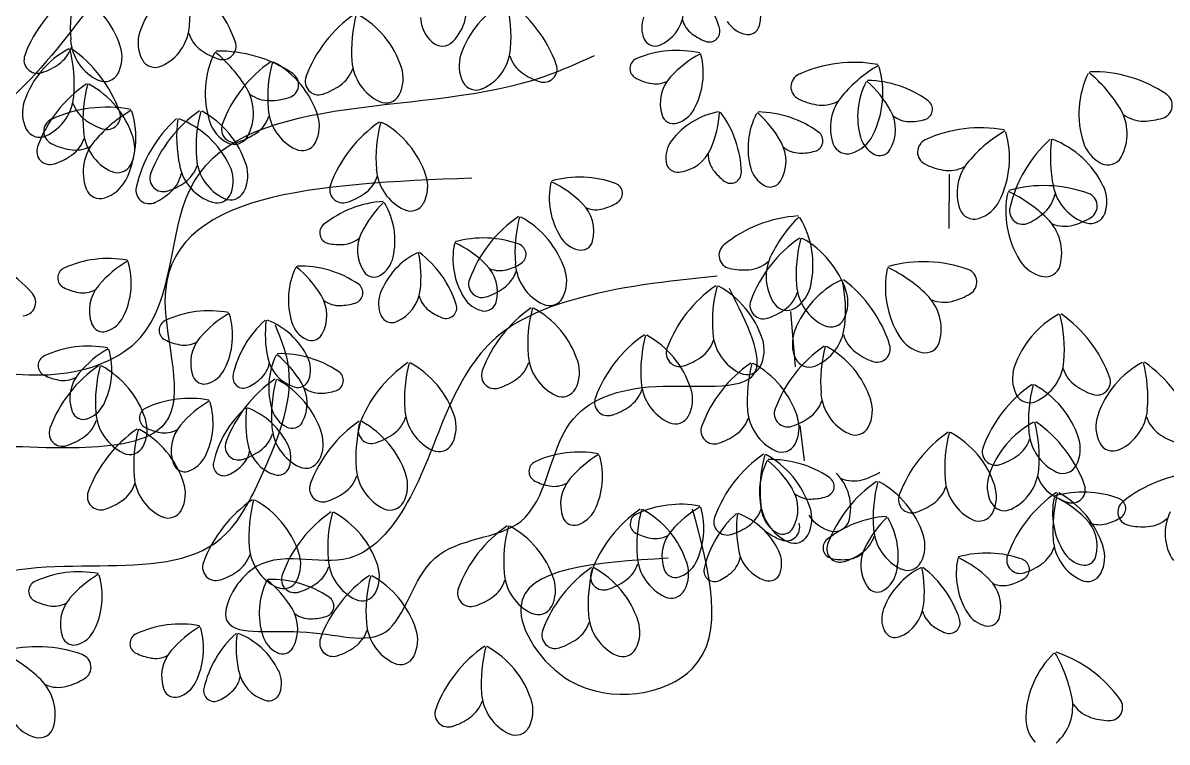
# Model space of a CAD drawing. Header units: millimetres. Extents: x 87938 to 265635, y 330093 to 434310.
# Drawn here: x 136387 to 137408, y 385046 to 385687 of the extents above; entities that cross this region are included whole.
import ezdxf

# ---------------------------------------------------------------- set-up
doc = ezdxf.new("R2010")
doc.units = ezdxf.units.MM

# ---------------------------------------------------------------- blocks, each defined once
blk = doc.blocks.new('A$C375B4AEE')
for p, q in [((8742.3, 3980.8), (8742.6, 4029)), ((8600.9, 3906.8), (8604.9, 3857.2)), ((8609, 3805), (8613, 3773.5))]:
    blk.add_line(p, q)
for centre, radius, start, end in [((8100.1, 4129.4), 83.7, 118.3446, 161.4923), ((7938.7, 4171.7), 126.8, 355.2805, 14.4133), ((7995.7, 4107.2), 117.2, 19.925, 55.2007), ((8448.1, 4130.9), 93.8, 17.7118, 52.9875), ((8539.5, 4170.4), 34.7, 345.1277, 45.5062), ((8028, 4094.3), 117.2, 124.4099, 159.6857), ((8085.5, 4158.4), 126.8, 165.1974, 184.3302), ((7923.7, 4117.3), 83.7, 18.1183, 61.2661), ((8268.6, 4177.4), 43.4, 316.0732, 16.4517), ((8386.3, 4109.2), 83.7, 118.3446, 161.4923), ((8224.8, 4151.5), 126.8, 355.2805, 14.4133), ((8281.8, 4087), 117.2, 19.925, 55.2007), ((8278.7, 4075.3), 117.2, 124.4099, 159.6857), ((8336.2, 4139.4), 126.8, 165.1974, 184.3302), ((8174.4, 4098.3), 83.7, 18.1183, 61.2661), ((8302.6, 4170.3), 31.8, 182.6635, 228.079), ((8493.5, 4160.1), 25.4, 159.2791, 204.6945), ((8470.8, 4176.1), 34.7, 292.6888, 353.0673), ((8527.2, 4173.1), 23.7, 195.4903, 232.3299), ((8566, 4178.6), 25.4, 211.718, 257.1334), ((8050.9, 4145.9), 31.8, 161.4923, 206.9078), ((8021.8, 4164.8), 43.4, 294.902, 355.2805), ((8092.5, 4163.7), 29.6, 197.7034, 234.5431), ((8541.6, 4191.6), 47.1, 232.3299, 249.2171), ((8528.3, 4156.5), 9.54, 248.7821, 17.7116), ((8562.7, 4164.3), 10.7, 257.1335, 345.1275), ((7931.5, 4151.5), 29.6, 305.0674, 341.9073), ((8002.2, 4152.1), 43.4, 184.3302, 244.7087), ((7973, 4133.4), 31.8, 332.7028, 18.1184), ((8094.6, 4143.1), 11.9, 250.9954, 19.925), ((8290.2, 4156.6), 13.3, 228.0789, 316.0734), ((8480, 4154), 10.7, 204.6944, 292.6888), ((7929.3, 4130.9), 11.9, 159.6854, 288.6153), ((7997, 4067.2), 83.7, 118.3446, 161.4924), ((7835.5, 4109.4), 126.8, 355.2805, 14.4133), ((7892.5, 4044.9), 117.2, 19.925, 55.2007), ((8034.5, 4137.6), 13.3, 206.9076, 294.9022), ((8109.5, 4187.6), 58.9, 234.5431, 251.4304), ((8162.7, 4101.1), 83.7, 154.4733, 197.621), ((8007.4, 4040), 126.8, 31.4092, 50.542), ((8091.5, 4021.6), 117.2, 56.0537, 91.3294), ((8337.1, 4125.7), 31.8, 161.4923, 206.9078), ((8308, 4144.6), 43.4, 294.902, 355.2806), ((8378.7, 4143.5), 29.6, 197.7035, 234.543), ((8467.1, 4123.3), 9.54, 112.6683, 241.5979), ((8499.6, 4045.6), 93.8, 77.3926, 112.6683), ((8568.4, 4047), 101.5, 118.18, 137.3128), ((8456.1, 4119.2), 66.9, 331.1009, 14.2488), ((7914.7, 4175.5), 58.9, 288.1803, 305.0675), ((8204, 4032.8), 117.2, 124.4099, 159.6857), ((8261.5, 4096.9), 126.8, 165.1974, 184.3302), ((8099.7, 4055.7), 83.7, 18.1183, 61.2661), ((8182.3, 4132.5), 29.6, 305.0674, 341.9073), ((8253, 4133.1), 43.4, 184.3302, 244.7086), ((8223.7, 4114.4), 31.8, 332.7028, 18.1184), ((8380.8, 4122.9), 11.9, 250.9956, 19.9253), ((8657.2, 4011.6), 117.2, 79.5426, 114.8184), ((8743.1, 4016.5), 126.8, 120.3301, 139.4629), ((8599.4, 4101.5), 83.7, 333.251, 16.3988), ((7989.4, 4125), 13.3, 244.7085, 332.7027), ((8150.3, 4108.9), 11.9, 287.1241, 56.0536), ((8180, 4111.8), 11.9, 159.6855, 288.6153), ((8320.6, 4117.4), 13.3, 206.908, 294.902), ((8395.7, 4167.4), 58.9, 234.5431, 251.4304), ((8485.3, 4156.2), 47.1, 241.163, 258.0502), ((8480.4, 4133.3), 23.7, 258.0502, 294.8898), ((8519.3, 4092.2), 34.7, 137.3129, 197.6912), ((8613, 4107.1), 11.9, 114.8184, 243.748), ((8727.5, 4080.3), 66.9, 152.3232, 195.4709), ((8601.5, 4036.1), 101.5, 29.2591, 48.3919), ((8668.2, 4018.8), 93.8, 53.9036, 89.1793), ((8941.6, 4082.8), 83.7, 154.4733, 197.621), ((8786.3, 4021.7), 126.8, 31.4092, 50.542), ((8870.4, 4003.2), 117.2, 56.0537, 91.3294), ((8039.4, 4013), 117.2, 124.4099, 159.6857), ((8096.8, 4077.1), 126.8, 165.1974, 184.3302), ((7935.1, 4036), 83.7, 18.1183, 61.2661), ((8078.6, 4083.5), 43.4, 331.0307, 31.4092), ((8165.4, 4156.5), 58.9, 288.1803, 305.0675), ((7947.8, 4083.7), 31.8, 161.4924, 206.9078), ((7918.7, 4102.6), 43.4, 294.902, 355.2805), ((7989.3, 4101.5), 29.6, 197.7034, 234.5431), ((8136.3, 4124.3), 29.6, 233.8321, 270.6718), ((8136, 4153.6), 58.9, 270.6718, 287.559), ((8240.1, 4105.9), 13.3, 244.7086, 332.7027), ((8634.1, 4149), 58.9, 243.313, 260.2002), ((8629.1, 4120.2), 29.6, 260.2002, 297.0399), ((8679.7, 4070.7), 43.4, 139.4629, 199.8414), ((8717.8, 4086.9), 9.54, 284.9741, 53.9032), ((8929.2, 4090.5), 11.9, 287.1241, 56.0536), ((7991.1, 3971.6), 117.2, 79.5427, 114.8184), ((8077.1, 3976.6), 126.8, 120.3301, 139.4629), ((7991.5, 4080.8), 11.9, 250.9954, 19.9249), ((7933.4, 4061.5), 83.7, 333.251, 16.3988), ((8140.2, 3988.8), 117.2, 124.4099, 159.6857), ((8197.6, 4053), 126.8, 165.1974, 184.3302), ((8035.9, 4011.8), 83.7, 18.1183, 61.2661), ((8107.6, 4090), 29.6, 305.0674, 341.9073), ((8178.3, 4090.6), 43.4, 184.3302, 244.7086), ((8149, 4071.9), 31.8, 332.7028, 18.1184), ((8496.4, 4084.9), 10.7, 197.6911, 285.6853), ((8548.2, 4018.7), 66.9, 99.8843, 143.0322), ((8492.5, 4099.1), 25.4, 285.6855, 331.101), ((8436.3, 4091.7), 101.5, 336.8202, 355.953), ((8463.2, 4028.3), 93.8, 1.4647, 36.7405), ((8629.8, 4052.2), 66.9, 152.3232, 195.4709), ((8503.8, 4008.1), 101.5, 29.2591, 48.3919), ((8570.5, 3990.8), 93.8, 53.9036, 89.1793), ((8659.7, 4068.8), 34.7, 328.8807, 29.2591), ((8707.1, 4099.6), 23.7, 231.6821, 268.5218), ((8857.5, 4065.2), 43.4, 331.0307, 31.4092), ((8915.3, 4106), 29.6, 233.8321, 270.6718), ((7946.9, 4067.2), 11.9, 114.8186, 243.7479), ((8006.3, 4125.3), 58.9, 234.5431, 251.4303), ((8131.8, 3991.5), 117.2, 131.9815, 167.2572), ((8180.3, 4062.6), 126.8, 172.7689, 191.9017), ((8025.3, 4000.5), 83.7, 25.6899, 68.8377), ((8113.3, 4085.4), 31.8, 197.6211, 243.0365), ((8105.3, 4069.3), 11.9, 159.6855, 288.6153), ((8300.5, 3978.9), 117.2, 124.4099, 159.6857), ((8358, 4043), 126.8, 165.1974, 184.3302), ((8196.2, 4001.9), 83.7, 18.1183, 61.2661), ((8707.7, 4123.1), 47.1, 268.5218, 285.409), ((8770.1, 3953.3), 117.2, 79.5426, 114.8184), ((8914.9, 4135.3), 58.9, 270.6718, 287.559), ((7931.3, 4075.3), 13.3, 206.9079, 294.9019), ((7942.9, 4070.2), 29.6, 305.0674, 341.9073), ((8013.6, 4070.8), 43.4, 184.3302, 244.7087), ((7984.4, 4052.1), 31.8, 332.7028, 18.1184), ((8104.9, 4069), 13.3, 243.0365, 331.0308), ((8090.7, 4114), 58.9, 288.1803, 305.0675), ((8620.1, 4058.8), 9.54, 284.9741, 53.9032), ((8645.8, 4078.1), 31.8, 287.8356, 333.2509), ((8687.5, 4069.2), 25.4, 195.4709, 240.8865), ((8856, 3958.2), 126.8, 120.3301, 139.4629), ((8712.3, 4043.2), 83.7, 333.251, 16.3988), ((8910.7, 3973.1), 117.2, 131.9815, 167.2572), ((8959.2, 4044.2), 126.8, 172.7689, 191.9017), ((8804.2, 3982.1), 83.7, 25.6899, 68.8377), ((7940.7, 4049.6), 11.9, 159.6854, 288.6153), ((7968.1, 4109.1), 58.9, 243.313, 260.2002), ((7963.1, 4080.2), 29.6, 260.2003, 297.04), ((8013.6, 4030.8), 43.4, 139.4629, 199.8414), ((8165.4, 4063.4), 13.3, 244.7086, 332.7027), ((8515, 4043.7), 25.4, 143.0322, 188.4475), ((8497.7, 4065.4), 34.7, 276.4418, 336.8203), ((8562.1, 4040.7), 34.7, 328.8807, 29.2591), ((8609.4, 4071.6), 23.7, 231.6821, 268.5218), ((8651.4, 4060.5), 13.3, 199.8412, 287.8355), ((8680.3, 4056.3), 10.7, 240.8864, 328.8807), ((8725.9, 4048.9), 11.9, 114.8184, 243.748), ((8892.2, 4067.1), 31.8, 197.6211, 243.0365), ((7926.1, 4094.2), 58.9, 288.1803, 305.0675), ((8114.4, 4046.7), 43.4, 184.3302, 244.7086), ((8500.4, 4041.5), 10.7, 188.4475, 276.4419), ((8551.1, 4046.7), 23.7, 179.2434, 216.083), ((8610, 4095), 47.1, 268.5218, 285.409), ((8792.6, 4012.5), 43.4, 139.4629, 199.8414), ((8883.8, 4050.6), 13.3, 243.0365, 331.0308), ((8000.8, 4043.7), 13.3, 244.7085, 332.7027), ((8041.5, 4025.4), 11.9, 159.6855, 288.6153), ((8028.6, 4035.4), 29.6, 312.6391, 349.4788), ((8098.6, 4045.4), 43.4, 191.9017, 252.2802), ((8043.7, 4046), 29.6, 305.0674, 341.9073), ((8072.1, 4023), 31.8, 340.2745, 25.6899), ((8085.2, 4028), 31.8, 332.7028, 18.1184), ((8274.8, 4036.7), 43.4, 184.3302, 244.7086), ((8570, 4060.5), 47.1, 216.0828, 232.9701), ((8547.4, 4030.5), 9.54, 232.5351, 1.4645), ((8589.8, 4041.2), 25.4, 195.4709, 240.8865), ((8747, 4090.8), 58.9, 243.313, 260.2002), ((8742, 4061.9), 29.6, 260.2002, 297.0399), ((7979.7, 4038.2), 31.8, 287.8356, 333.2509), ((8026.9, 4070), 58.9, 288.1803, 305.0675), ((8201.8, 4015.4), 11.9, 159.6855, 288.6153), ((8204.1, 4036.1), 29.6, 305.0674, 341.9073), ((8245.5, 4018), 31.8, 332.7028, 18.1184), ((8452.6, 4008.3), 66.9, 168.5702, 211.718), ((8344, 3930.6), 101.5, 45.5061, 64.6389), ((8412.8, 3932.6), 93.8, 70.1507, 105.4264), ((8441.4, 4011.9), 9.54, 301.2212, 70.151), ((8582.6, 4028.3), 10.7, 240.8864, 328.8807), ((7985.4, 4020.6), 13.3, 199.8412, 287.8356), ((8029.1, 4014.7), 11.9, 167.2572, 296.1868), ((8008.8, 4057), 58.9, 295.7519, 312.6391), ((8089.5, 4016.8), 13.3, 252.2802, 340.2746), ((8101.6, 4019.5), 13.3, 244.7086, 332.7027), ((8187.2, 4060.1), 58.9, 288.1803, 305.0675), ((8876.4, 3996.2), 83.7, 168.5702, 211.718), ((8740.7, 3899.1), 126.8, 45.5061, 64.639), ((8826.7, 3901.7), 117.2, 70.1507, 105.4264), ((8807.5, 4017.1), 29.6, 312.6391, 349.4788), ((8877.5, 4027), 43.4, 191.9017, 252.2802), ((8862.4, 4000.7), 11.9, 301.2209, 70.1507), ((8851, 4004.6), 31.8, 340.2745, 25.6899), ((8243.5, 3911.2), 93.8, 93.6396, 128.9153), ((8309.2, 3931.7), 101.5, 134.4271, 153.5599), ((8181.2, 3969.7), 66.9, 347.348, 30.4958), ((8261.9, 4009.5), 13.3, 244.7086, 332.7027), ((8390.8, 3978.2), 34.7, 345.1275, 45.5061), ((8427.6, 4021.1), 23.7, 247.9292, 284.7688), ((8421.7, 4043.8), 47.1, 284.7688, 301.656), ((8758.7, 4019.8), 31.8, 287.8356, 333.2509), ((8808, 3996.3), 11.9, 167.2572, 296.1869), ((8424.5, 3894.6), 117.2, 124.4099, 159.6857), ((8481.9, 3958.7), 126.8, 165.1974, 184.3302), ((8320.2, 3917.5), 83.7, 18.1183, 61.2661), ((8615, 3874.9), 117.2, 93.6396, 128.9153), ((8697.2, 3900.6), 126.8, 134.4271, 153.5598), ((8537.1, 3948), 83.7, 347.348, 30.4957), ((8764.3, 4002.3), 13.3, 199.8412, 287.8355), ((8787.7, 4038.7), 58.9, 295.7519, 312.6391), ((8799.1, 3958.7), 43.4, 345.1278, 45.5062), ((8837.7, 4040.6), 58.9, 284.7688, 301.656), ((8868.4, 3998.4), 13.3, 252.2802, 340.2746), ((8190.6, 3976.7), 9.54, 128.9152, 257.845), ((8845.2, 4012.3), 29.6, 247.9291, 284.7688), ((8200.6, 3990), 23.7, 274.2972, 311.137), ((8249.4, 3961.5), 34.7, 153.5599, 213.9383), ((8326.9, 3878.4), 93.8, 70.1506, 105.4264), ((8417.3, 3986.4), 25.4, 211.7181, 257.1334), ((8414, 3972.1), 10.7, 257.1335, 345.1276), ((8675.2, 3875.5), 117.2, 124.4099, 159.6857), ((8732.6, 3939.7), 126.8, 165.1974, 184.3302), ((8570.9, 3898.5), 83.7, 18.1183, 61.2661), ((7836.7, 3845.6), 117.2, 41.0962, 76.3719), ((8198.8, 4013.4), 47.1, 257.41, 274.2972), ((8297.6, 3899), 66.9, 116.1313, 159.2791), ((8169.9, 3937.7), 101.5, 353.0673, 12.2001), ((8213.4, 3884.4), 93.8, 17.7118, 52.9875), ((8366.7, 3954), 66.9, 168.5702, 211.718), ((8258.1, 3876.3), 101.5, 45.5061, 64.6389), ((8355.5, 3957.6), 9.54, 301.2212, 70.151), ((8548.9, 3956.8), 11.9, 128.9153, 257.8448), ((7992.4, 3860.1), 93.8, 79.5426, 114.8184), ((8061.2, 3864.1), 101.5, 120.3301, 139.4629), ((7946.2, 3932), 66.9, 333.251, 16.3988), ((8221.7, 3960.6), 25.4, 301.9326, 347.3479), ((8304.8, 3923.9), 34.7, 345.1275, 45.5061), ((8335.7, 3989.5), 47.1, 284.7688, 301.656), ((8398.7, 3952.4), 43.4, 184.3302, 244.7086), ((8561.4, 3973.4), 29.6, 274.2973, 311.1369), ((8622.4, 3937.7), 43.4, 153.5597, 213.9382), ((8719.3, 3833.8), 117.2, 70.1507, 105.4264), ((8832.3, 3968.9), 31.8, 211.718, 257.1334), ((7957, 3936.6), 9.54, 114.8181, 243.7479), ((8220, 3917.1), 66.9, 154.4732, 197.621), ((8095.7, 3868.2), 101.5, 31.4092, 50.542), ((8163, 3853.4), 93.8, 56.0537, 91.3294), ((8229.5, 3948), 10.7, 213.9386, 301.9326), ((8341.7, 3966.8), 23.7, 247.9291, 284.7688), ((8328, 3951.8), 29.6, 305.0675, 341.9072), ((8369.5, 3933.7), 31.8, 332.7029, 18.1183), ((8559.2, 4002.6), 58.9, 257.41, 274.2972), ((8769, 3928.4), 83.7, 168.5702, 211.718), ((8633.2, 3831.3), 126.8, 45.5061, 64.639), ((8755, 3932.9), 11.9, 301.2209, 70.1507), ((8828.2, 3951), 13.3, 257.1334, 345.1277), ((7974, 3970.1), 47.1, 243.313, 260.2002), ((8010.4, 3907.4), 34.7, 139.4629, 199.8413), ((8210, 3923.3), 9.54, 287.1242, 56.0536), ((8325.7, 3931.1), 11.9, 159.6858, 288.6153), ((8311.2, 3975.7), 58.9, 288.1803, 305.0675), ((8600.5, 3833), 117.2, 124.4099, 159.6857), ((8657.9, 3897.2), 126.8, 165.1974, 184.3302), ((8496.2, 3856), 83.7, 18.1183, 61.2661), ((8682.7, 3859.6), 83.7, 116.1313, 159.2791), ((8587.8, 3936.6), 31.8, 301.9325, 347.348), ((8649.4, 3933.4), 43.4, 184.3302, 244.7086), ((8523, 3908.1), 126.8, 353.0673, 12.2001), ((8577.5, 3841.4), 117.2, 17.7118, 52.9875), ((7916, 3914.8), 11.9, 272.1666, 41.0963), ((7970, 3947), 23.7, 260.2003, 297.0399), ((8152.7, 3903), 34.7, 331.0307, 31.4091), ((8258.8, 3913.7), 25.4, 159.2791, 204.6945), ((8236.1, 3929.7), 34.7, 292.6889, 353.0673), ((8292.6, 3926.6), 23.7, 195.4901, 232.33), ((8331.4, 3932.2), 25.4, 211.7181, 257.1334), ((8385.9, 3925.2), 13.3, 244.7086, 332.7027), ((8578.7, 3932.7), 29.6, 305.0675, 341.9072), ((8620.2, 3914.7), 31.8, 332.7029, 18.1183), ((8691.7, 3890.8), 43.4, 345.1278, 45.5062), ((8730.3, 3972.8), 58.9, 284.7688, 301.656), ((8082.7, 3813.5), 93.8, 79.5427, 114.8184), ((8198.9, 3935.6), 23.7, 233.8321, 270.6718), ((8198.6, 3959.1), 47.1, 270.6718, 287.559), ((8306.9, 3945.2), 47.1, 232.3299, 249.2172), ((8293.7, 3910), 9.54, 248.7823, 17.7116), ((8328.1, 3917.8), 10.7, 257.1333, 345.1275), ((8435.9, 3813.3), 117.2, 124.4099, 159.6857), ((8493.3, 3877.4), 126.8, 165.1974, 184.3302), ((8331.5, 3836.3), 83.7, 18.1183, 61.2661), ((8576.5, 3912.1), 11.9, 159.6858, 288.6153), ((8561.9, 3956.7), 58.9, 288.1803, 305.0675), ((8597.5, 3921), 13.3, 213.9383, 301.9327), ((8737.8, 3944.5), 29.6, 247.9291, 284.7688), ((7983.3, 3913.3), 25.4, 287.8356, 333.2509), ((8047.4, 3889.9), 9.54, 114.8183, 243.7479), ((8151.5, 3817.4), 101.5, 120.3301, 139.4629), ((8036.5, 3885.4), 66.9, 333.251, 16.3988), ((8195.2, 3829.3), 93.8, 131.9815, 167.2573), ((8234, 3886.2), 101.5, 172.769, 191.9017), ((8110.1, 3836.6), 66.9, 25.6899, 68.8377), ((8180.4, 3904.5), 25.4, 197.6211, 243.0365), ((8245.4, 3907.5), 10.7, 204.6948, 292.6889), ((8636.6, 3906.2), 13.3, 244.7087, 332.7027), ((8879.6, 3830.5), 83.7, 118.3446, 161.4923), ((8718.1, 3872.7), 126.8, 355.2805, 14.4133), ((8775.1, 3808.2), 117.2, 19.925, 55.2007), ((7987.8, 3899.3), 10.7, 199.8412, 287.8355), ((8574.7, 3890.8), 43.4, 184.3302, 244.7086), ((8634.2, 3878), 31.8, 159.2792, 204.6947), ((8605.8, 3898), 43.4, 292.6888, 353.0673), ((8064.3, 3923.5), 47.1, 243.313, 260.2002), ((8060.3, 3900.4), 23.7, 260.2002, 297.0399), ((8100.7, 3860.8), 34.7, 139.4629, 199.8413), ((8173.7, 3891.4), 10.7, 243.0365, 331.0307), ((8536.7, 3789.1), 117.2, 124.4099, 159.6857), ((8594.1, 3853.2), 126.8, 165.1974, 184.3302), ((8432.3, 3812.1), 83.7, 18.1183, 61.2661), ((8504, 3890.2), 29.6, 305.0675, 341.9072), ((8545.5, 3872.1), 31.8, 332.7029, 18.1183), ((8676.4, 3894.2), 29.6, 195.4901, 232.33), ((8677.8, 3873.4), 11.9, 248.7822, 17.712), ((8724.9, 3901.1), 31.8, 211.718, 257.1334), ((8720.8, 3883.1), 13.3, 257.1334, 345.1277), ((7939.6, 3858.4), 9.54, 114.8185, 243.7481), ((7974.9, 3782), 93.8, 79.5426, 114.8184), ((8043.7, 3785.9), 101.5, 120.3301, 139.4629), ((7928.8, 3853.9), 66.9, 333.251, 16.3988), ((8202.5, 3838.9), 66.9, 154.4733, 197.621), ((8078.3, 3790.1), 101.5, 31.4091, 50.542), ((8145.5, 3775.3), 93.8, 56.0537, 91.3294), ((8410.1, 3871.1), 43.4, 184.3302, 244.7086), ((8501.8, 3869.6), 11.9, 159.6858, 288.6153), ((8697, 3779.1), 117.2, 124.4099, 159.6857), ((8754.4, 3843.3), 126.8, 165.1974, 184.3302), ((8592.7, 3802.1), 83.7, 18.1183, 61.2661), ((8694.3, 3917.4), 58.9, 232.33, 249.2171), ((8050.4, 3761.9), 117.2, 124.4099, 159.6857), ((8107.9, 3826), 126.8, 165.1974, 184.3302), ((7946.1, 3784.9), 83.7, 18.1183, 61.2661), ((8112.7, 3864.5), 23.7, 312.6391, 349.4787), ((8168.7, 3872.5), 34.7, 191.9017, 252.2802), ((8147.5, 3854.6), 25.4, 340.2744, 25.69), ((8325.9, 3764.4), 117.2, 124.4099, 159.6857), ((8383.4, 3828.5), 126.8, 165.1974, 184.3302), ((8221.6, 3787.4), 83.7, 18.1183, 61.2661), ((8339.4, 3870.5), 29.6, 305.0675, 341.9072), ((8380.9, 3852.4), 31.8, 332.7029, 18.1183), ((8487.2, 3914.2), 58.9, 288.1803, 305.0675), ((8631.6, 3764), 117.2, 124.4099, 159.6857), ((8561.9, 3863.7), 13.3, 244.7086, 332.7027), ((8689, 3828.1), 126.8, 165.1974, 184.3302), ((8527.3, 3787), 83.7, 18.1183, 61.2661), ((8617.4, 3870.3), 13.3, 204.6945, 292.689), ((8830.4, 3847), 31.8, 161.4923, 206.9078), ((8801.3, 3865.9), 43.4, 294.902, 355.2805), ((8954, 3787.5), 83.7, 118.3446, 161.4923), ((8792.5, 3829.7), 126.8, 355.2805, 14.4133), ((8849.5, 3765.2), 117.2, 19.925, 55.2007), ((7956.5, 3892), 47.1, 243.313, 260.2002), ((7952.5, 3868.9), 23.7, 260.2002, 297.04), ((7993, 3829.3), 34.7, 139.4629, 199.8413), ((8078.1, 3852.7), 10.7, 199.8412, 287.8355), ((8073.6, 3866.7), 25.4, 287.8356, 333.251), ((8207.4, 3749.6), 117.2, 124.4099, 159.6857), ((8113.1, 3847.9), 9.54, 167.2572, 296.1869), ((8096.8, 3881.8), 47.1, 295.7519, 312.6391), ((8264.8, 3813.7), 126.8, 165.1974, 184.3302), ((8103.1, 3772.6), 83.7, 18.1183, 61.2661), ((8161.4, 3849.6), 10.7, 252.2803, 340.2745), ((8192.6, 3845.2), 9.54, 287.1242, 56.0538), ((8337.1, 3849.8), 11.9, 159.6858, 288.6153), ((8322.6, 3894.5), 58.9, 288.1803, 305.0675), ((8872, 3864.8), 29.6, 197.7034, 234.5432), ((8874.1, 3844.1), 11.9, 250.9953, 19.9249), ((8135.2, 3824.9), 34.7, 331.0306, 31.4092), ((8181.4, 3857.5), 23.7, 233.8321, 270.6718), ((8181.2, 3880.9), 47.1, 270.6718, 287.559), ((8397.2, 3843.9), 13.3, 244.7086, 332.7027), ((8440.2, 3846.3), 29.6, 305.0675, 341.9072), ((8510.9, 3846.9), 43.4, 184.3302, 244.7086), ((8481.7, 3828.2), 31.8, 332.7029, 18.1183), ((8882.3, 3744.9), 117.2, 124.4099, 159.6857), ((8939.7, 3809.1), 126.8, 165.1974, 184.3302), ((8778, 3767.9), 83.7, 18.1183, 61.2661), ((8889, 3888.6), 58.9, 234.5431, 251.4303), ((8065.3, 3735.4), 93.8, 79.5426, 114.8184), ((8134, 3739.3), 101.5, 120.3301, 139.4629), ((8019.1, 3807.3), 66.9, 333.251, 16.3988), ((8437.9, 3825.7), 11.9, 159.6858, 288.6153), ((8600.5, 3836.3), 29.6, 305.0675, 341.9072), ((8671.2, 3837), 43.4, 184.3302, 244.7086), ((8642, 3818.3), 31.8, 332.7029, 18.1183), ((8813.9, 3838.6), 13.3, 206.9077, 294.9021), ((7970.4, 3821.2), 10.7, 199.8417, 287.8357), ((7965.8, 3835.2), 25.4, 287.8356, 333.251), ((8024.7, 3819.7), 43.4, 184.3302, 244.7086), ((8029.9, 3811.8), 9.54, 114.8185, 243.7481), ((8177.8, 3751.2), 93.8, 131.9815, 167.2573), ((8216.6, 3808.1), 101.5, 172.7689, 191.9017), ((8092.6, 3758.4), 66.9, 25.6899, 68.8377), ((8163, 3826.4), 25.4, 197.6209, 243.0365), ((8300.2, 3822.2), 43.4, 184.3302, 244.7086), ((8423.4, 3870.3), 58.9, 288.1803, 305.0675), ((8605.8, 3821.8), 43.4, 184.3302, 244.7087), ((8598.2, 3815.7), 11.9, 159.6858, 288.6153), ((8875.7, 3822.9), 43.4, 294.902, 355.2805), ((7954, 3819.1), 29.6, 305.0676, 341.9072), ((7995.4, 3801), 31.8, 332.7029, 18.1183), ((8083.3, 3782.7), 34.7, 139.4629, 199.8413), ((8156.3, 3813.2), 10.7, 243.0367, 331.031), ((8282.6, 3712.3), 117.2, 124.4099, 159.6857), ((8340, 3776.4), 126.8, 165.1974, 184.3302), ((8227.2, 3800.9), 11.9, 159.6858, 288.6153), ((8178.3, 3735.2), 83.7, 18.1183, 61.2661), ((8229.5, 3821.6), 29.6, 305.0675, 341.9072), ((8270.9, 3803.5), 31.8, 332.7029, 18.1183), ((8498.1, 3819.8), 13.3, 244.7086, 332.7027), ((8535.1, 3821.2), 29.6, 305.0675, 341.9073), ((8583.7, 3860.3), 58.9, 288.1803, 305.0675), ((8576.6, 3803.1), 31.8, 332.7028, 18.1184), ((8857.1, 3734.3), 83.7, 118.3446, 161.4923), ((8695.7, 3776.5), 126.8, 355.2805, 14.4133), ((8752.7, 3712), 117.2, 19.925, 55.2007), ((8904.8, 3804), 31.8, 161.4923, 206.9078), ((8946.4, 3821.8), 29.6, 197.7034, 234.5432), ((7951.7, 3798.4), 11.9, 159.6858, 288.6152), ((7937.1, 3843.1), 58.9, 288.1803, 305.0675), ((8084.5, 3705.2), 117.2, 124.4099, 159.6857), ((8142, 3769.3), 126.8, 165.1974, 184.3302), ((7980.2, 3728.1), 83.7, 18.1183, 61.2661), ((8046.8, 3845.3), 47.1, 243.313, 260.2002), ((8042.8, 3822.2), 23.7, 260.2002, 297.0399), ((8110.9, 3806.8), 29.6, 305.0675, 341.9072), ((8181.6, 3807.4), 43.4, 184.3302, 244.7086), ((8152.4, 3788.7), 31.8, 332.7029, 18.1183), ((8212.6, 3845.6), 58.9, 288.1803, 305.0675), ((8532.8, 3800.5), 11.9, 159.6855, 288.6152), ((8518.3, 3845.2), 58.9, 288.1803, 305.0675), ((8658.4, 3809.8), 13.3, 244.7087, 332.7027), ((8807.6, 3702.4), 117.2, 124.4099, 159.6857), ((8865, 3766.6), 126.8, 165.1974, 184.3302), ((8703.3, 3725.4), 83.7, 18.1183, 61.2661), ((8856.5, 3802.8), 43.4, 184.3302, 244.7087), ((8963.4, 3845.6), 58.9, 234.5431, 251.4304), ((8011.8, 3792.5), 13.3, 244.7087, 332.7027), ((8108.7, 3786.2), 11.9, 159.6858, 288.6153), ((8151.2, 3794.3), 34.7, 191.9017, 252.2802), ((8130, 3776.4), 25.4, 340.2744, 25.6898), ((8287.3, 3795), 13.3, 244.7087, 332.7027), ((8593, 3794.6), 13.3, 244.7086, 332.7027), ((8783.6, 3781.5), 11.9, 159.6855, 288.6152), ((8785.8, 3802.1), 29.6, 305.0675, 341.9073), ((8827.3, 3784.1), 31.8, 332.7028, 18.1184), ((8888.3, 3795.6), 13.3, 206.9077, 294.9021), ((8056.1, 3788.6), 25.4, 287.8356, 333.251), ((8095.2, 3786.4), 23.7, 312.6391, 349.4787), ((8094.1, 3830.8), 58.9, 288.1803, 305.0675), ((8412.4, 3687.6), 93.8, 79.5426, 114.8184), ((8481.2, 3691.6), 101.5, 120.3301, 139.4629), ((8366.3, 3759.5), 66.9, 333.251, 16.3988), ((8643, 3682.7), 117.2, 124.4099, 159.6857), ((8700.4, 3746.8), 126.8, 165.1974, 184.3302), ((8538.6, 3705.7), 83.7, 18.1183, 61.2661), ((8583, 3680.9), 93.8, 56.0537, 91.3294), ((8769, 3826.1), 58.9, 288.1803, 305.0675), ((8060.7, 3774.5), 10.7, 199.8416, 287.8356), ((8095.6, 3769.8), 9.54, 167.2572, 296.1871), ((8079.4, 3803.6), 47.1, 295.7519, 312.6391), ((8143.9, 3771.4), 10.7, 252.2802, 340.2741), ((8168.8, 3780.3), 13.3, 244.7087, 332.7027), ((8256.8, 3770.1), 43.4, 184.3302, 244.7086), ((8377.1, 3764.1), 9.54, 114.8182, 243.748), ((8640, 3744.6), 66.9, 154.4732, 197.621), ((8515.8, 3695.7), 101.5, 31.4092, 50.542), ((8778.8, 3769.6), 43.4, 294.902, 355.2805), ((8843.7, 3775.6), 13.3, 244.7086, 332.7027), ((8058.8, 3763), 43.4, 184.3302, 244.7086), ((8029.5, 3744.3), 31.8, 332.7029, 18.1183), ((8186.1, 3769.5), 29.6, 305.0675, 341.9072), ((8227.6, 3751.4), 31.8, 332.7029, 18.1183), ((8394, 3797.6), 47.1, 243.313, 260.2002), ((8430.5, 3734.9), 34.7, 139.4629, 199.8413), ((8630.1, 3750.8), 9.54, 287.1241, 56.0536), ((8743.8, 3658.5), 117.2, 124.4099, 159.6857), ((8611, 3731.6), 43.4, 345.1277, 45.5062), ((8657.1, 3785.2), 29.6, 247.9291, 284.7688), ((8649.6, 3813.6), 58.9, 284.7688, 301.656), ((8801.2, 3722.6), 126.8, 165.1974, 184.3302), ((8639.5, 3681.5), 83.7, 18.1183, 61.2661), ((8781.8, 3760.3), 43.4, 184.3302, 244.7087), ((8807.9, 3750.7), 31.8, 161.4923, 206.9078), ((8849.5, 3768.5), 29.6, 197.7034, 234.5432), ((8970.7, 3645.9), 117.2, 93.6396, 128.9153), ((7985.8, 3741.7), 11.9, 159.6858, 288.6152), ((7988.1, 3762.4), 29.6, 305.0676, 341.9072), ((8183.9, 3748.8), 11.9, 159.6858, 288.6153), ((8169.3, 3793.5), 58.9, 288.1803, 305.0675), ((8390, 3774.5), 23.7, 260.2002, 297.0399), ((8572.7, 3730.5), 34.7, 331.0307, 31.4091), ((8618.9, 3763.1), 23.7, 233.8322, 270.6718), ((8711.1, 3759.6), 29.6, 305.0675, 341.9073), ((8752.6, 3741.6), 31.8, 332.7028, 18.1184), ((8904.1, 3648.6), 117.2, 124.4099, 159.6857), ((8866.5, 3792.4), 58.9, 234.5431, 251.4303), ((8961.5, 3712.7), 126.8, 165.1974, 184.3302), ((8861.5, 3651.8), 93.8, 70.1506, 105.4264), ((8799.8, 3671.5), 83.7, 18.1183, 61.2661), ((8851.7, 3747.9), 11.9, 250.9953, 19.9249), ((7971.2, 3786.3), 58.9, 288.1803, 305.0675), ((8187.3, 3642.2), 117.2, 124.4099, 159.6857), ((8244.7, 3706.3), 126.8, 165.1974, 184.3302), ((8082.9, 3665.2), 83.7, 18.1183, 61.2661), ((8244, 3742.9), 13.3, 244.7087, 332.7027), ((8502.8, 3641), 93.8, 79.5426, 114.8184), ((8617.2, 3740.5), 43.4, 184.3302, 244.7087), ((8618.7, 3786.6), 47.1, 270.6718, 287.559), ((8708.9, 3739), 11.9, 159.6855, 288.6152), ((8694.3, 3783.6), 58.9, 288.1803, 305.0675), ((8791.5, 3742.4), 13.3, 206.9077, 294.9021), ((8901.3, 3727.4), 66.9, 168.5702, 211.718), ((8792.7, 3649.8), 101.5, 45.5062, 64.6389), ((8904.5, 3727.8), 11.9, 128.9154, 257.845), ((8890.1, 3731), 9.54, 301.221, 70.1506), ((8045.9, 3735.8), 13.3, 244.7087, 332.7027), ((8257.5, 3631.3), 117.2, 124.4099, 159.6857), ((8315, 3695.4), 126.8, 165.1974, 184.3302), ((8153.2, 3654.3), 83.7, 18.1183, 61.2661), ((8403.3, 3740.8), 25.4, 287.8355, 333.251), ((8533.1, 3633.8), 117.2, 124.4099, 159.6857), ((8467.4, 3717.4), 9.54, 114.8183, 243.7479), ((8590.5, 3697.9), 126.8, 165.1974, 184.3302), ((8428.7, 3656.8), 83.7, 18.1183, 61.2661), ((8571.5, 3644.9), 101.5, 120.3301, 139.4629), ((8456.6, 3712.9), 66.9, 333.251, 16.3988), ((8615.3, 3656.8), 93.8, 131.9815, 167.2573), ((8544.2, 3719.3), 11.9, 159.6855, 288.6152), ((8654.1, 3713.7), 101.5, 172.769, 191.9017), ((8530.1, 3664.1), 66.9, 25.6899, 68.8377), ((8546.5, 3739.9), 29.6, 305.0675, 341.9073), ((8600.5, 3732), 25.4, 197.6211, 243.0365), ((8588, 3721.8), 31.8, 332.7028, 18.1184), ((8644.2, 3741.9), 31.8, 211.718, 257.1334), ((8692.2, 3630.3), 93.8, 93.6396, 128.9153), ((8757.9, 3650.9), 101.5, 134.427, 153.5598), ((8769, 3733.1), 13.3, 244.7086, 332.7027), ((8978.1, 3708.8), 43.4, 153.5598, 213.9383), ((8414.5, 3619), 117.2, 124.4099, 159.6857), ((8471.9, 3683.1), 126.8, 165.1974, 184.3302), ((8310.2, 3642), 83.7, 18.1183, 61.2661), ((8407.9, 3726.8), 10.7, 199.8413, 287.8356), ((8529.7, 3763.9), 58.9, 288.1803, 305.0675), ((8593.8, 3718.9), 10.7, 243.0364, 331.0307), ((8597.1, 3714.2), 11.9, 248.7823, 17.7116), ((8640.1, 3723.9), 13.3, 257.1334, 345.1277), ((8629.9, 3688.8), 66.9, 347.348, 30.4958), ((8839.5, 3697.4), 34.7, 345.1277, 45.5062), ((8876.3, 3740.3), 23.7, 247.9291, 284.7688), ((8870.4, 3763), 47.1, 284.7688, 301.656), ((8914.8, 3773.6), 58.9, 257.41, 274.2972), ((8917, 3744.4), 29.6, 274.2972, 311.1369), ((8484.3, 3751), 47.1, 243.313, 260.2002), ((8480.3, 3727.9), 23.7, 260.2002, 297.0399), ((8520.8, 3688.3), 34.7, 139.4629, 199.8413), ((8613.6, 3758.1), 58.9, 232.3299, 249.2171), ((8604.4, 3713.4), 13.3, 244.7086, 332.7027), ((8639.3, 3695.9), 9.54, 128.9155, 257.8449), ((8647.3, 3715.7), 29.6, 305.0675, 341.9073), ((8718, 3716.3), 43.4, 184.3302, 244.7087), ((8688.8, 3697.6), 31.8, 332.7028, 18.1184), ((8878.3, 3706.4), 43.4, 184.3302, 244.7087), ((8161.5, 3700), 43.4, 184.3302, 244.7086), ((8588.7, 3700), 34.7, 191.9017, 252.2802), ((8567.5, 3682.1), 25.4, 340.2744, 25.69), ((8645, 3695.1), 11.9, 159.6855, 288.6152), ((8698.1, 3680.6), 34.7, 153.5598, 213.9384), ((8807.6, 3705.8), 29.6, 305.0675, 341.9073), ((8849.1, 3687.7), 31.8, 332.7028, 18.1184), ((8088.5, 3678.8), 11.9, 159.6858, 288.6153), ((8090.8, 3699.4), 29.6, 305.0675, 341.9072), ((8132.3, 3681.3), 31.8, 332.7029, 18.1183), ((8231.8, 3689.1), 43.4, 184.3302, 244.7086), ((8507.3, 3691.6), 43.4, 184.3302, 244.7087), ((8493.6, 3694.2), 25.4, 287.8355, 333.251), ((8478.1, 3672.9), 31.8, 332.7028, 18.1184), ((8532.7, 3692), 23.7, 312.6392, 349.4787), ((8647.5, 3732.5), 47.1, 257.41, 274.2972), ((8630.5, 3739.7), 58.9, 288.1803, 305.0675), ((8649.3, 3709.1), 23.7, 274.2972, 311.1369), ((8705.2, 3689.2), 13.3, 244.7086, 332.7027), ((8815.4, 3673.2), 66.9, 168.5702, 211.718), ((8706.8, 3595.5), 101.5, 45.5062, 64.6389), ((8775.6, 3597.5), 93.8, 70.1506, 105.4264), ((8805.4, 3685.1), 11.9, 159.6855, 288.6152), ((8804.2, 3676.7), 9.54, 301.221, 70.1506), ((8866, 3705.6), 25.4, 211.7179, 257.1334), ((8862.7, 3691.2), 10.7, 257.1334, 345.1275), ((7966.5, 3580.8), 93.8, 79.5426, 114.8184), ((8035.2, 3584.8), 101.5, 120.3301, 139.4629), ((8074, 3723.4), 58.9, 288.1803, 305.0675), ((8161.1, 3688.5), 29.6, 305.0674, 341.9073), ((8202.5, 3670.4), 31.8, 332.7028, 18.1184), ((8388.7, 3676.8), 43.4, 184.3302, 244.7087), ((8489.7, 3581.7), 117.2, 124.4099, 159.6857), ((8547.1, 3645.8), 126.8, 165.1974, 184.3302), ((8434.3, 3670.3), 11.9, 159.6855, 288.6152), ((8385.4, 3604.7), 83.7, 18.1183, 61.2661), ((8436.6, 3691), 29.6, 305.0675, 341.9073), ((8498.2, 3680.2), 10.7, 199.8413, 287.8356), ((8533.1, 3675.4), 9.54, 167.2572, 296.1868), ((8516.9, 3709.3), 47.1, 295.7519, 312.6391), ((8581.4, 3677.1), 10.7, 252.2803, 340.2745), ((8746.4, 3618.1), 66.9, 116.1314, 159.2792), ((8670.4, 3679.7), 25.4, 301.9326, 347.3479), ((8618.6, 3656.9), 101.5, 353.0673, 12.2001), ((8662.2, 3603.6), 93.8, 17.7118, 52.9875), ((8790.8, 3729.7), 58.9, 288.1803, 305.0675), ((8865.5, 3679.2), 13.3, 244.7086, 332.7027), ((7931.1, 3657.3), 9.54, 114.8185, 243.7481), ((7920.3, 3652.7), 66.9, 333.251, 16.3988), ((8194.1, 3637.8), 66.9, 154.4733, 197.621), ((8069.8, 3588.9), 101.5, 31.4091, 50.542), ((8137.1, 3574.1), 93.8, 56.0537, 91.3294), ((8148.7, 3672.9), 13.3, 244.7087, 332.7027), ((8158.8, 3667.9), 11.9, 159.6855, 288.6153), ((8144.2, 3712.5), 58.9, 288.1803, 305.0675), ((8291.6, 3574.6), 117.2, 124.4099, 159.6857), ((8349.1, 3638.7), 126.8, 165.1974, 184.3302), ((8187.3, 3597.5), 83.7, 18.1183, 61.2661), ((8318, 3676.2), 29.6, 305.0674, 341.9073), ((8359.5, 3658.1), 31.8, 332.7028, 18.1184), ((8419.8, 3715), 58.9, 288.1803, 305.0675), ((8753.6, 3643.1), 34.7, 345.1277, 45.5062), ((8790.4, 3686), 23.7, 247.9291, 284.7688), ((8784.4, 3708.7), 47.1, 284.7688, 301.656), ((8184.1, 3644), 9.54, 287.1242, 56.0538), ((8218.9, 3662), 13.3, 244.7086, 332.7027), ((8315.8, 3655.6), 11.9, 159.6855, 288.6153), ((8301.2, 3700.2), 58.9, 288.1803, 305.0675), ((8494.4, 3664.4), 13.3, 244.7086, 332.7027), ((8678.2, 3667.2), 10.7, 213.9382, 301.9326), ((7948.1, 3690.8), 47.1, 243.313, 260.2002), ((7944.1, 3667.7), 23.7, 260.2002, 297.04), ((7984.5, 3628.1), 34.7, 139.4629, 199.8413), ((8126.8, 3623.7), 34.7, 331.0306, 31.4092), ((8375.9, 3649.7), 13.3, 244.7086, 332.7027), ((8707.5, 3632.8), 25.4, 159.2791, 204.6945), ((8684.8, 3648.8), 34.7, 292.6889, 353.0673), ((8173, 3656.3), 23.7, 233.8321, 270.6718), ((8172.7, 3679.8), 47.1, 270.6718, 287.559), ((8463.9, 3639.5), 43.4, 184.3302, 244.7087), ((8741.3, 3645.8), 23.7, 195.4903, 232.33), ((8742.4, 3629.2), 9.54, 248.7821, 17.7116), ((8780.1, 3651.3), 25.4, 211.7179, 257.1334), ((8776.8, 3636.9), 10.7, 257.1334, 345.1275), ((7957.4, 3634), 25.4, 287.8356, 333.251), ((8056.8, 3534.2), 93.8, 79.5426, 114.8184), ((8125.5, 3538.1), 101.5, 120.3301, 139.4629), ((8010.6, 3606.1), 66.9, 333.251, 16.3988), ((8195.2, 3631.8), 29.6, 305.0674, 341.9073), ((8265.9, 3632.4), 43.4, 184.3302, 244.7086), ((8236.6, 3613.7), 31.8, 332.7028, 18.1184), ((8391, 3618.2), 11.9, 159.6855, 288.6152), ((8393.2, 3638.9), 29.6, 305.0675, 341.9073), ((8434.7, 3620.8), 31.8, 332.7028, 18.1184), ((8694.1, 3626.7), 10.7, 204.6944, 292.6889), ((8755.6, 3664.3), 47.1, 232.3299, 249.2171), ((7961.9, 3620), 10.7, 199.8417, 287.8357), ((8021.4, 3610.6), 9.54, 114.8185, 243.7481), ((8169.3, 3550), 93.8, 131.9815, 167.2573), ((8208.1, 3606.9), 101.5, 172.7689, 191.9017), ((8084.1, 3557.3), 66.9, 25.6899, 68.8377), ((8154.5, 3625.2), 25.4, 197.6209, 243.0365), ((8192.9, 3611.1), 11.9, 159.6855, 288.6153), ((8376.4, 3662.9), 58.9, 288.1803, 305.0675), ((7843.5, 3488.1), 126.8, 45.5061, 64.6389), ((7929.5, 3490.6), 117.2, 70.1506, 105.4264), ((7965.3, 3589.6), 11.9, 301.2209, 70.1507), ((8038.4, 3644.2), 47.1, 243.313, 260.2002), ((8074.8, 3581.5), 34.7, 139.4629, 199.8413), ((8147.8, 3612.1), 10.7, 243.0367, 331.031), ((8178.3, 3655.7), 58.9, 288.1803, 305.0675), ((8394.4, 3511.6), 117.2, 124.4099, 159.6857), ((8451.8, 3575.7), 126.8, 165.1974, 184.3302), ((8290, 3534.6), 83.7, 18.1183, 61.2661), ((8451.1, 3612.3), 13.3, 244.7086, 332.7027), ((8894.1, 3542.3), 83.7, 134.4245, 177.5723), ((8727.2, 3538.1), 126.8, 11.3604, 30.4932), ((8799.9, 3491.9), 117.2, 36.0049, 71.2807), ((8034.4, 3621.1), 23.7, 260.2002, 297.0399), ((8253, 3605.2), 13.3, 244.7086, 332.7027), ((8086.8, 3585.2), 23.7, 312.6391, 349.4787), ((8142.8, 3593.2), 34.7, 191.9017, 252.2802), ((8121.6, 3575.3), 25.4, 340.2744, 25.6898), ((7901.9, 3547.6), 43.4, 345.1278, 45.5062), ((7948, 3601.2), 29.6, 247.9291, 284.7688), ((7940.5, 3629.6), 58.9, 284.7688, 301.656), ((8047.7, 3587.4), 25.4, 287.8356, 333.251), ((8087.1, 3568.6), 9.54, 167.2572, 296.1871), ((8052.2, 3573.4), 10.7, 199.8416, 287.8356), ((8070.9, 3602.5), 47.1, 295.7519, 312.6391), ((8135.4, 3570.3), 10.7, 252.2802, 340.2741), ((8368.6, 3569.4), 43.4, 184.3302, 244.7087), ((8339.4, 3550.7), 31.8, 332.7028, 18.1184), ((8809, 3554.6), 43.4, 310.982, 11.3604), ((8885, 3553.8), 11.9, 267.0753, 36.0051), ((8295.6, 3548.2), 11.9, 159.6855, 288.6153), ((8297.9, 3568.8), 29.6, 305.0674, 341.9073), ((8877.3, 3573.1), 29.6, 213.7834, 250.6231), ((7935.1, 3557.9), 31.8, 211.718, 257.1335), ((8281.1, 3592.8), 58.9, 288.1803, 305.0675), ((8842.2, 3544.5), 31.8, 177.5723, 222.9878), ((8887, 3600.7), 58.9, 250.6231, 267.5103), ((7931, 3539.9), 13.3, 257.1335, 345.1277), ((8355.8, 3542.3), 13.3, 244.7086, 332.7027)]:
    blk.add_arc(centre, radius, start, end)
for points in [[(7999.3, 4211.3), (7835.2, 4047.4), (7747.7, 4003.7), (7703.9, 3850.7), (7660.1, 3708.7), (7769.5, 3839.8), (7944.6, 3850.7), (8021.2, 3883.5), (8064.9, 4014.6), (8371.3, 4113), (8426, 4134.8)], [(8316.6, 4025.6), (8043.1, 3916.3), (8043.1, 3807), (7966.5, 3785.2), (7857.1, 3785.2), (7769.5, 3752.4), (7725.8, 3675.9), (7780.5, 3632.2), (7868, 3665), (8097.8, 3708.7), (8130.6, 3763.3), (8152.5, 3861.7), (8141.5, 3894.4)], [(8535.4, 3938.1), (8404.1, 3916.3), (8338.4, 3883.5), (8294.7, 3817.9), (8261.9, 3741.4), (8207.2, 3686.8), (8119.6, 3675.9), (8097.8, 3632.2), (8163.4, 3621.2), (8240, 3621.2), (8283.7, 3686.8), (8360.3, 3719.6), (8404.1, 3807), (8480.7, 3839.8), (8568.2, 3850.7), (8546.3, 3927.2)], [(8491.6, 3686.8), (8360.3, 3643.1), (8404.1, 3577.5), (8513.5, 3588.5), (8513.5, 3730.5)], [(6927.5, 130.5), (6468, 152.4), (6260.2, 207), (5986.7, 316.3), (5833.5, 600.4), (5724.1, 873.6), (5724.1, 1146.8), (5866.3, 1387.2), (5756.9, 1507.4), (5647.5, 1627.6), (5647.5, 1944.5), (5636.6, 2195.9), (5899.1, 2545.5), (6216.4, 3048.2), (6577.4, 3332.3), (7036.9, 3474.4), (7463.6, 3550.9), (7802.8, 3507.2), (8393.5, 3408.8), (8645.2, 3102.9), (8634.2, 2884.3)]]:
    blk.add_spline(points, degree=3)

msp = doc.modelspace()

# ---------------------------------------------------------------- block references
msp.add_blockref('A$C375B4AEE', (128471, 381523.4))

doc.saveas('drawing.dxf')
